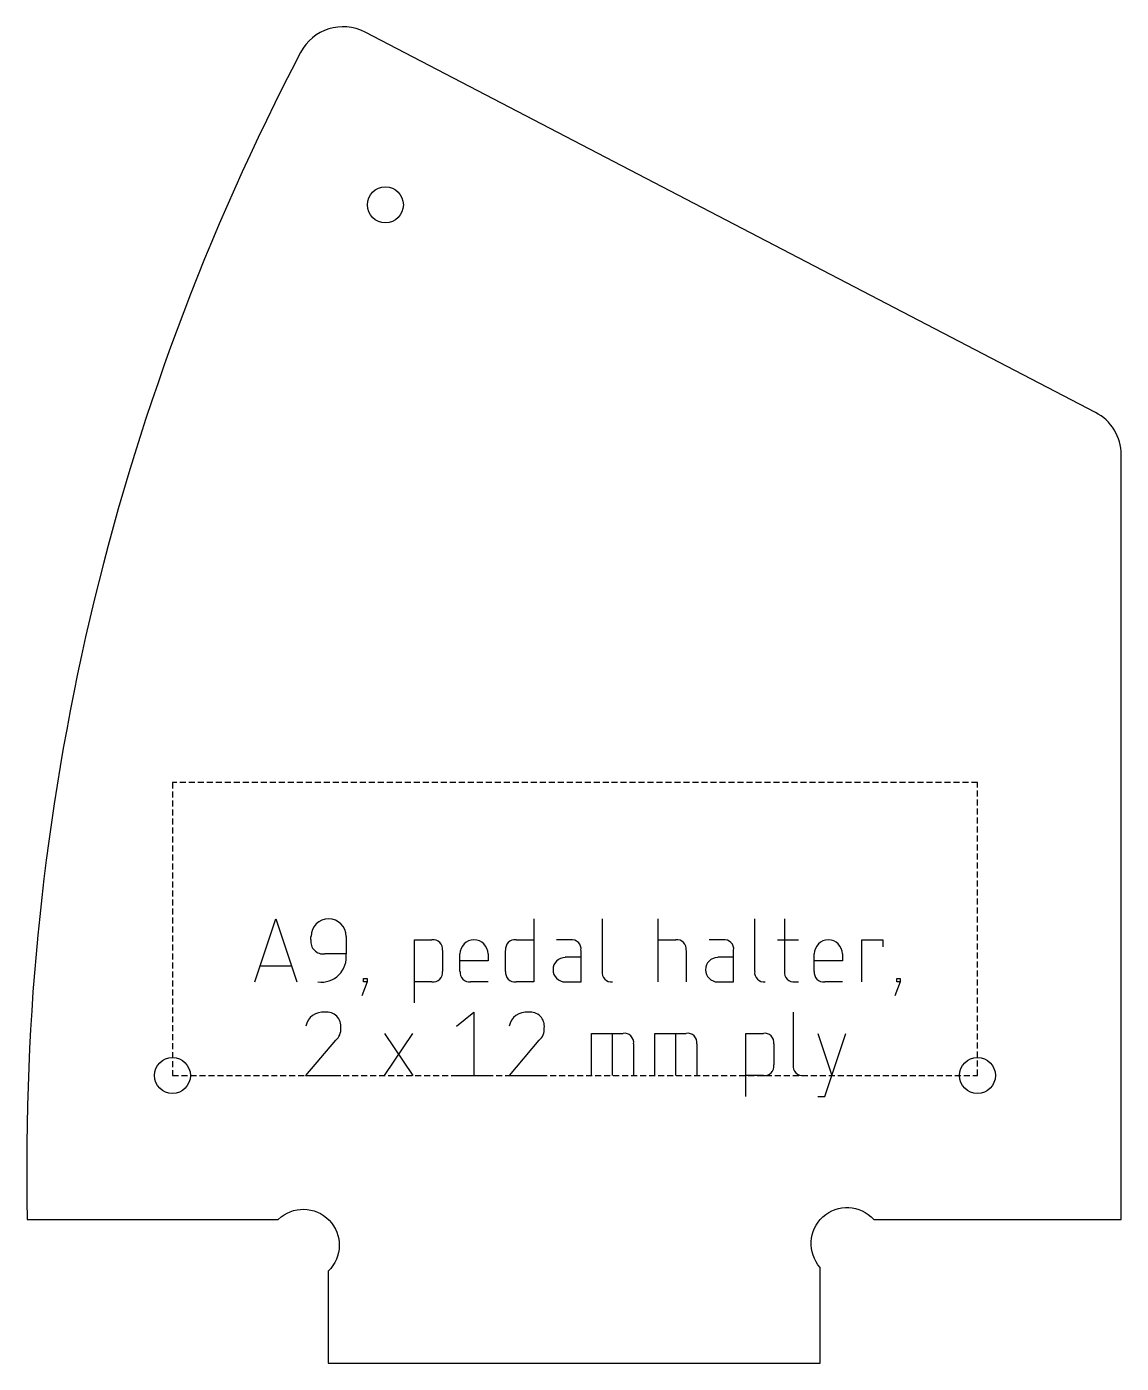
# Model space of a CAD drawing. Header units: millimetres. Extents: x -537 to -446, y -1078 to -967.
import ezdxf

# ---------------------------------------------------------------- set-up
doc = ezdxf.new("R2010")
doc.units = ezdxf.units.MM
doc.linetypes.add('DASHED', pattern=[0.75, 0.5, -0.25])
doc.layers.get('0').update_dxf_attribs({"linetype": 'CONTINUOUS'})
doc.layers.add('1', color=7, linetype='DASHED')

msp = doc.modelspace()

# ---------------------------------------------------------------- linework, layer by layer
for p, q in [((-517.93, -1046.53), (-516.17, -1041.26)), ((-516.17, -1041.26), (-514.42, -1046.53)), ((-494.67, -1041.26), (-494.67, -1046.53)), ((-488.97, -1041.26), (-488.97, -1045.65)), ((-484.29, -1046.53), (-484.29, -1041.26)), ((-476.25, -1041.26), (-476.25, -1045.65)), ((-473.76, -1041.26), (-473.76, -1045.65)), ((-513.25, -1043.02), (-513.25, -1042.73)), ((-510.32, -1042.73), (-510.32, -1044.19)), ((-504.62, -1048.28), (-504.62, -1043.02)), ((-504.62, -1043.02), (-503.16, -1043.02)), ((-496.14, -1043.02), (-494.67, -1043.02)), ((-491.6, -1043.02), (-492.77, -1043.02)), ((-484.29, -1043.02), (-482.83, -1043.02)), ((-478.88, -1043.02), (-480.05, -1043.02)), ((-474.34, -1043.02), (-472.59, -1043.02)), ((-467.32, -1046.53), (-467.32, -1043.02)), ((-467.32, -1043.02), (-465.57, -1043.02)), ((-465.57, -1043.02), (-465.57, -1043.6)), ((-510.32, -1044.19), (-512.08, -1044.19)), ((-502.28, -1043.9), (-502.28, -1045.65)), ((-500.82, -1045.65), (-500.82, -1044.19)), ((-498.48, -1044.19), (-498.48, -1044.77)), ((-497.01, -1045.65), (-497.01, -1043.9)), ((-490.72, -1046.53), (-490.72, -1043.9)), ((-481.95, -1043.9), (-481.95, -1046.53)), ((-478, -1046.53), (-478, -1043.9)), ((-471.27, -1045.65), (-471.27, -1044.19)), ((-468.93, -1044.19), (-468.93, -1044.77)), ((-514.86, -1045.21), (-517.49, -1045.21)), ((-498.48, -1044.77), (-500.82, -1044.77)), ((-490.72, -1044.48), (-492.04, -1044.48)), ((-478, -1044.48), (-479.32, -1044.48)), ((-468.93, -1044.77), (-471.27, -1044.77)), ((-508.86, -1046.53), (-508.86, -1046.24)), ((-508.86, -1046.24), (-508.57, -1046.24)), ((-508.57, -1046.24), (-508.57, -1046.53)), ((-464.4, -1046.53), (-464.4, -1046.24)), ((-464.4, -1046.24), (-464.11, -1046.24)), ((-464.11, -1046.24), (-464.11, -1046.53)), ((-508.57, -1046.53), (-509.01, -1047.7)), ((-508.57, -1046.53), (-508.86, -1046.53)), ((-503.16, -1046.53), (-504.62, -1046.53)), ((-498.48, -1046.53), (-499.94, -1046.53)), ((-494.67, -1046.53), (-496.14, -1046.53)), ((-492.04, -1046.53), (-490.72, -1046.53)), ((-479.32, -1046.53), (-478, -1046.53)), ((-472.88, -1046.53), (-472.59, -1046.53)), ((-468.93, -1046.53), (-470.4, -1046.53)), ((-464.11, -1046.53), (-464.55, -1047.7)), ((-464.11, -1046.53), (-464.4, -1046.53)), ((-501.11, -1050.23), (-499.65, -1049.06)), ((-499.65, -1049.06), (-499.65, -1054.33)), ((-473.03, -1049.06), (-473.03, -1053.45)), ((-507.1, -1054.33), (-504.76, -1050.82)), ((-507.1, -1050.82), (-504.76, -1054.33)), ((-489.85, -1054.33), (-489.85, -1050.82)), ((-489.85, -1050.82), (-487.21, -1050.82)), ((-488.09, -1054.33), (-488.09, -1050.82)), ((-484.58, -1054.33), (-484.58, -1050.82)), ((-484.58, -1050.82), (-481.95, -1050.82)), ((-482.83, -1054.33), (-482.83, -1050.82)), ((-476.98, -1056.08), (-476.98, -1050.82)), ((-476.98, -1050.82), (-475.51, -1050.82)), ((-470.98, -1050.82), (-469.81, -1054.33)), ((-470.4, -1056.08), (-468.64, -1050.82)), ((-511.2, -1051.4), (-513.69, -1054.33)), ((-494.23, -1051.4), (-496.72, -1054.33)), ((-486.34, -1051.7), (-486.34, -1054.33)), ((-481.07, -1051.7), (-481.07, -1054.33)), ((-474.64, -1051.7), (-474.64, -1053.45)), ((-513.69, -1054.33), (-510.76, -1054.33)), ((-501.11, -1054.33), (-498.18, -1054.33)), ((-496.72, -1054.33), (-493.8, -1054.33)), ((-475.51, -1054.33), (-476.98, -1054.33)), ((-470.98, -1056.08), (-470.4, -1056.08))]:
    msp.add_line(p, q)
msp.add_lwpolyline([(-511.8, -1078.33), (-470.77, -1078.33), (-470.77, -1070.35, -1), (-466.32, -1066.33), (-445.67, -1066.33), (-445.67, -1002.58, 0.279675), (-447.83, -999.04), (-508.72, -967.33, 0.413467), (-514.11, -969.03, 0.12693), (-536.9, -1066.33), (-515.97, -1066.33, -1), (-511.8, -1070.64)], format="xyb", close=True)
for centre in [(-507.04, -981.74), (-524.8, -1054.33), (-457.67, -1054.33)]:
    msp.add_circle(centre, 1.5)
for centre, radius, start, end in [((-511.78, -1042.73), 1.46, 0, 180), ((-512.22, -1043.16), 1.04, 172.2314, 277.7686), ((-503.05, -1043.79), 0.779, -7.7686, 97.7686), ((-499.65, -1044.19), 1.17, 0, 180), ((-496.24, -1043.79), 0.779, 82.2314, 187.7686), ((-491.5, -1043.79), 0.779, -7.7686, 97.7686), ((-482.72, -1043.79), 0.779, -7.7686, 97.7686), ((-478.77, -1043.79), 0.779, -7.7686, 97.7686), ((-470.1, -1044.19), 1.17, 0, 180), ((-512.38, -1044.47), 2.08, -97.7686, 7.7686), ((-492.04, -1045.51), 1.02, 90, 270), ((-479.32, -1045.51), 1.02, 90, 270), ((-503.05, -1045.76), 0.779, -97.7686, 7.7686), ((-500.04, -1045.76), 0.779, 172.2314, 277.7686), ((-496.24, -1045.76), 0.779, 172.2314, 277.7686), ((-488.2, -1045.76), 0.779, 172.2314, 277.7686), ((-475.47, -1045.76), 0.779, 172.2314, 277.7686), ((-472.99, -1045.76), 0.779, 172.2314, 277.7686), ((-470.5, -1045.76), 0.779, 172.2314, 277.7686), ((-512.25, -1050.51), 1.46, 83.0482, 169.0066), ((-511.92, -1050.22), 1.17, -7.7686, 97.7686), ((-495.29, -1050.51), 1.46, 83.0482, 169.0066), ((-494.95, -1050.22), 1.17, -7.7686, 97.7686), ((-511.93, -1050.48), 1.18, -51.4833, 5.0861), ((-494.97, -1050.48), 1.18, -51.4833, 5.0861), ((-487.11, -1051.59), 0.779, -7.7686, 97.7686), ((-481.84, -1051.59), 0.779, -7.7686, 97.7686), ((-475.41, -1051.59), 0.779, -7.7686, 97.7686), ((-475.41, -1053.56), 0.779, -97.7686, 7.7686), ((-472.26, -1053.56), 0.779, 172.2314, 277.7686)]:
    msp.add_arc(centre, radius, start, end)
at = {"layer": '1'}
for p, q in [((-457.67, -1029.9), (-524.8, -1029.9)), ((-524.8, -1029.9), (-524.8, -1054.33)), ((-457.67, -1054.33), (-457.67, -1029.9)), ((-524.8, -1054.33), (-457.67, -1054.33))]:
    msp.add_line(p, q, dxfattribs=at)

doc.saveas('drawing.dxf')
